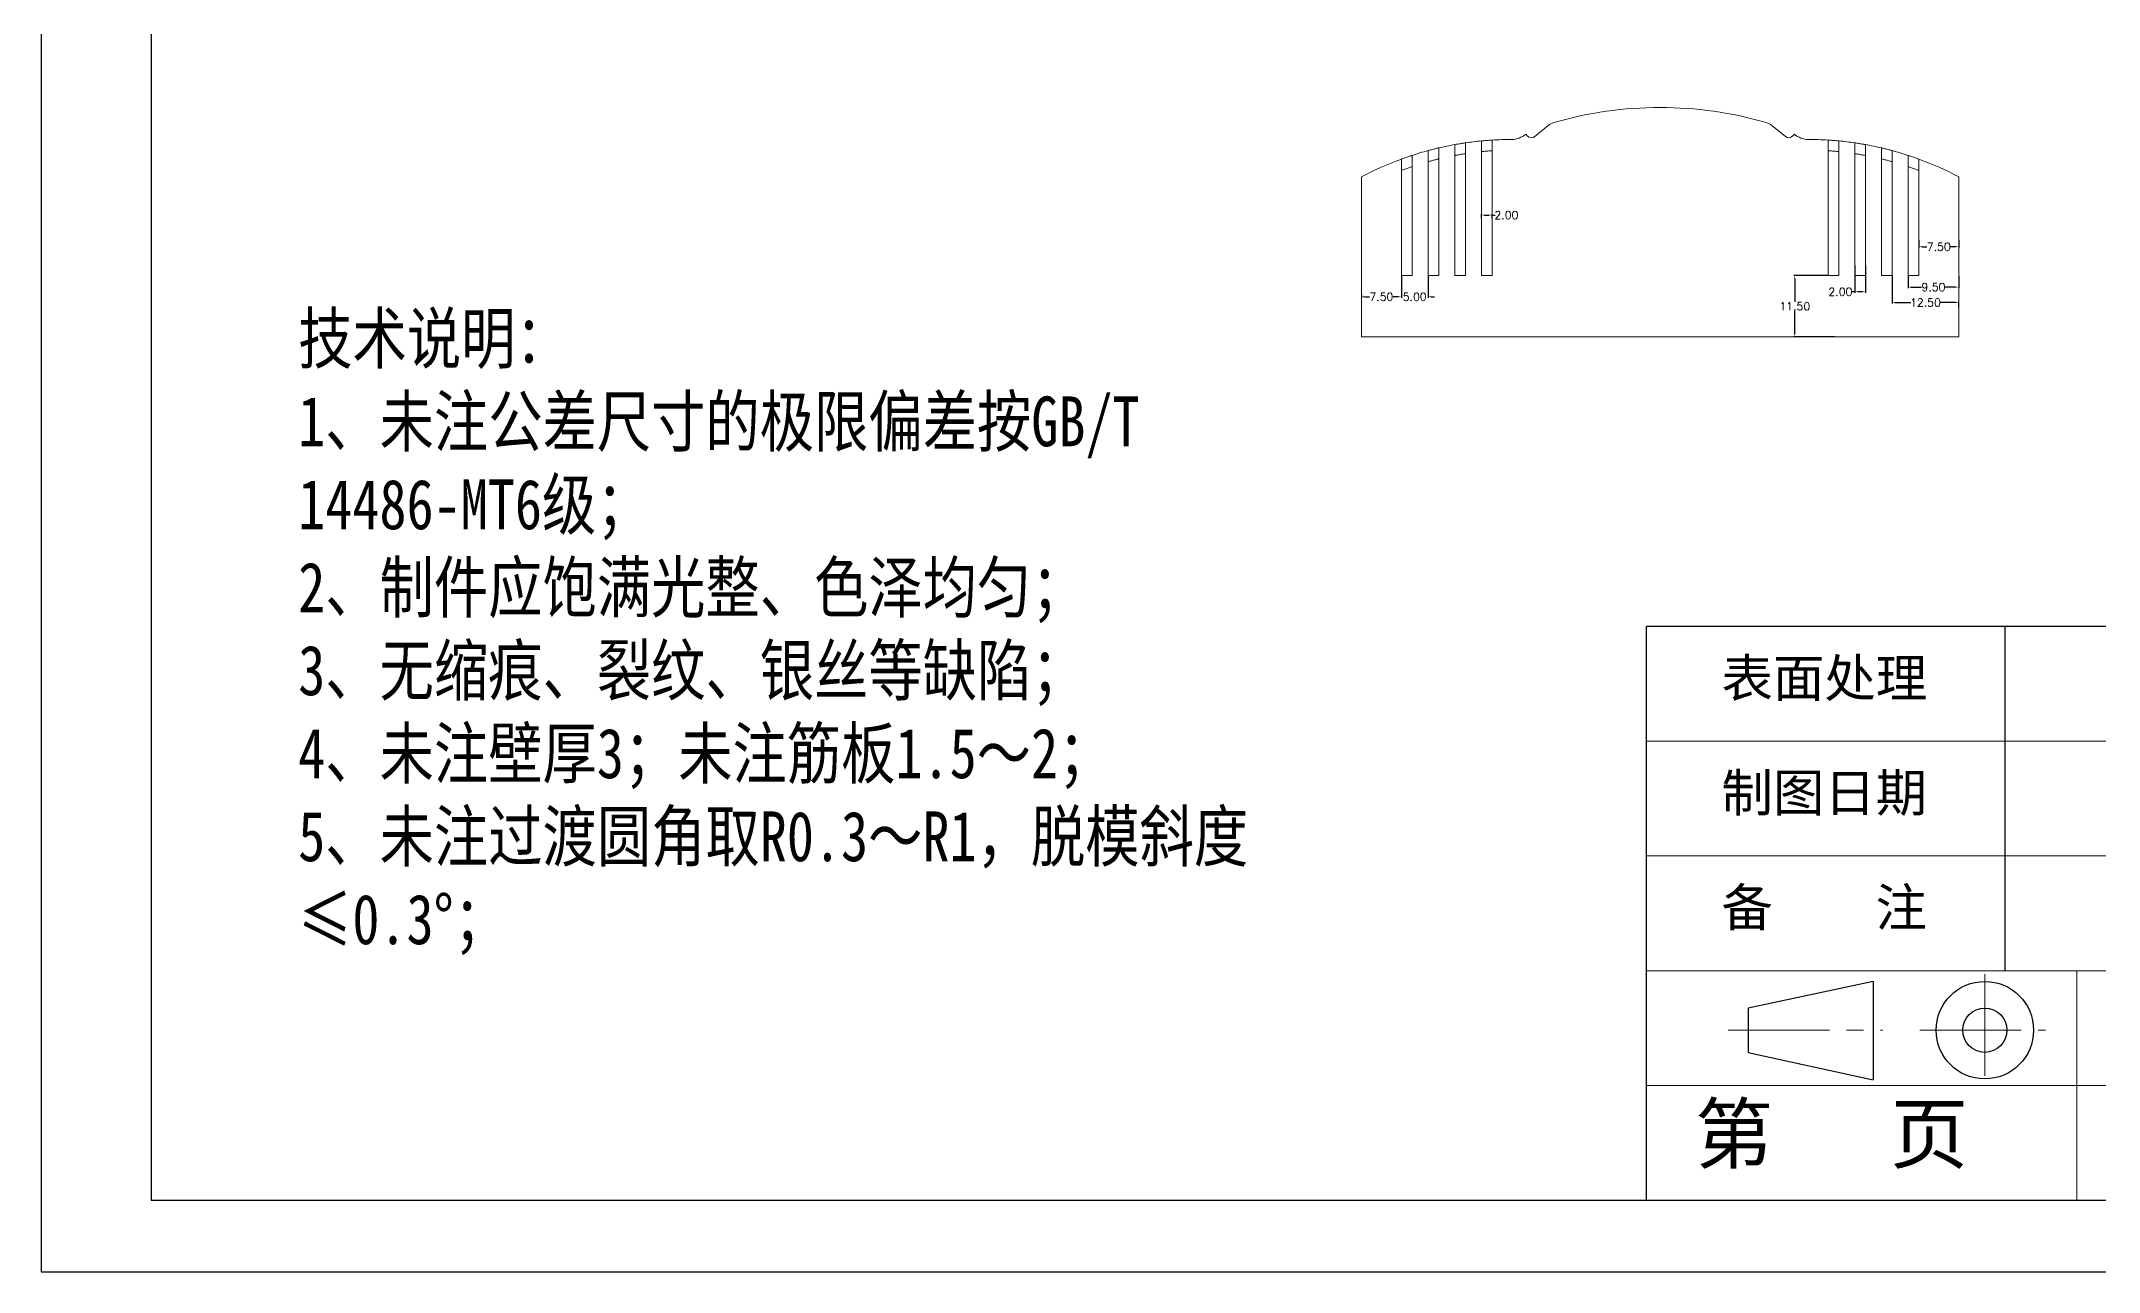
# Model space of a CAD drawing. Header units: inches. Extents: x 1153 to 3231, y 573 to 1137.
# Drawn here: x 1152.9 to 1538.7, y 573 to 803.6 of the extents above; entities that cross this region are included whole.
import ezdxf

# ---------------------------------------------------------------- set-up
doc = ezdxf.new("R2010")
doc.units = ezdxf.units.IN
doc.linetypes.add('CENTER2', pattern=[28.575, 19.05, -3.175, 3.175, -3.175])
doc.layers.add('文字', color=81, linetype='Continuous')
for name, color, linetype, lineweight in [('粗实线', 7, 'Continuous', 30), ('细实线', 3, 'Continuous', 9), ('细点划线', 2, 'CENTER2', 9)]:
    doc.layers.add(name, color=color, linetype=linetype, lineweight=lineweight)
doc.styles.get("Standard").update_dxf_attribs({"font": 'txt', "bigfont": 'gbcbig.shx'})
doc.styles.add('宋体', font='', dxfattribs={"width": 0.8, "height": 3.5})
doc.styles.get('宋体').set_extended_font_data('SimSun')
doc.dimstyles.new('2', dxfattribs={"dimtxt": 1.5, "dimasz": 0.6, "dimexe": 0.18, "dimexo": 0.0625, "dimgap": 0.09, "dimtad": 0, "dimtih": 1, "dimtoh": 1, "dimzin": 0, "dimdsep": 46, "dimtxsty": 'Standard', "dimcen": 0, "dimadec": 0, "dimazin": 2, "dimtfac": 1, "dimtofl": 0, "dimtmove": 0, "dimatfit": 3, "dimfxl": 1, "dimtolj": 1, "dimtzin": 0, "dimarcsym": 0})

# ---------------------------------------------------------------- blocks, each defined once
blk = doc.blocks.new('*D145')
at = {"color": 0, "lineweight": -2}
for p, q in [((1504.91, 766.33), (1504.91, 764.89)), ((1505.51, 765.07), (1506.45, 765.07)), ((1511.81, 765.07), (1510.88, 765.07)), ((1512.41, 766.33), (1512.41, 764.89))]:
    blk.add_line(p, q, dxfattribs=at)
at = {"color": 0}
for points in [[(1505.51, 765.17), (1505.51, 764.97), (1504.91, 765.07)], [(1511.81, 765.17), (1511.81, 764.97), (1512.41, 765.07)]]:
    blk.add_solid(points, dxfattribs=at)
at = {"layer": 'Defpoints', "color": 0}
for p in [(1504.91, 766.39), (1512.41, 766.39), (1512.41, 765.07)]:
    blk.add_point(p, dxfattribs=at)
at = {"color": 0, "insert": (1508.66, 765.07), "char_height": 1.5, "attachment_point": 5}
blk.add_mtext('\\A1;7.50', dxfattribs=at)
blk = doc.blocks.new('*D146')
at = {"color": 0, "lineweight": -2}
for p, q in [((1502.91, 759.6), (1502.91, 757.33)), ((1503.51, 757.51), (1505.45, 757.51)), ((1511.81, 757.51), (1509.88, 757.51)), ((1512.41, 759.6), (1512.41, 757.33))]:
    blk.add_line(p, q, dxfattribs=at)
at = {"color": 0}
for points in [[(1503.51, 757.61), (1503.51, 757.41), (1502.91, 757.51)], [(1511.81, 757.61), (1511.81, 757.41), (1512.41, 757.51)]]:
    blk.add_solid(points, dxfattribs=at)
at = {"layer": 'Defpoints', "color": 0}
for p in [(1502.91, 759.67), (1512.41, 759.67), (1512.41, 757.51)]:
    blk.add_point(p, dxfattribs=at)
at = {"color": 0, "insert": (1507.66, 757.51), "char_height": 1.5, "attachment_point": 5}
blk.add_mtext('\\A1;9.50', dxfattribs=at)
blk = doc.blocks.new('*D147')
at = {"color": 0, "lineweight": -2}
for p, q in [((1499.91, 759.6), (1499.91, 754.43)), ((1500.51, 754.61), (1503.45, 754.61)), ((1511.81, 754.61), (1508.88, 754.61)), ((1512.41, 753.74), (1512.41, 754.79))]:
    blk.add_line(p, q, dxfattribs=at)
at = {"color": 0}
for points in [[(1500.51, 754.71), (1500.51, 754.51), (1499.91, 754.61)], [(1511.81, 754.71), (1511.81, 754.51), (1512.41, 754.61)]]:
    blk.add_solid(points, dxfattribs=at)
at = {"layer": 'Defpoints', "color": 0}
for p in [(1499.91, 759.67), (1512.41, 754.61), (1512.41, 753.67)]:
    blk.add_point(p, dxfattribs=at)
at = {"color": 0, "insert": (1506.16, 754.61), "char_height": 1.5, "attachment_point": 5}
blk.add_mtext('\\A1;12.50', dxfattribs=at)
blk = doc.blocks.new('*D148')
at = {"color": 0, "lineweight": -2}
for p, q in [((1492.91, 761.53), (1492.91, 756.45)), ((1494.91, 761.53), (1494.91, 756.45)), ((1492.91, 756.63), (1492.31, 756.63)), ((1494.31, 756.63), (1493.51, 756.63))]:
    blk.add_line(p, q, dxfattribs=at)
at = {"color": 0}
for points in [[(1493.51, 756.73), (1493.51, 756.53), (1492.91, 756.63)], [(1494.31, 756.73), (1494.31, 756.53), (1494.91, 756.63)]]:
    blk.add_solid(points, dxfattribs=at)
at = {"layer": 'Defpoints', "color": 0}
for p in [(1492.91, 761.6), (1494.91, 761.6), (1492.91, 756.63)]:
    blk.add_point(p, dxfattribs=at)
at = {"color": 0, "insert": (1490.22, 756.63), "char_height": 1.5, "attachment_point": 5}
blk.add_mtext('\\A1;2.00', dxfattribs=at)
blk = doc.blocks.new('*D149')
at = {"color": 0, "lineweight": -2}
for p, q in [((1487.85, 759.67), (1481.48, 759.67)), ((1481.66, 759.07), (1481.66, 754.76)), ((1481.66, 748.77), (1481.66, 753.08)), ((1489.14, 748.17), (1481.48, 748.17))]:
    blk.add_line(p, q, dxfattribs=at)
at = {"color": 0}
for points in [[(1481.56, 759.07), (1481.76, 759.07), (1481.66, 759.67)], [(1481.56, 748.77), (1481.76, 748.77), (1481.66, 748.17)]]:
    blk.add_solid(points, dxfattribs=at)
at = {"layer": 'Defpoints', "color": 0}
for p in [(1481.66, 759.67), (1487.91, 759.67), (1489.2, 748.17)]:
    blk.add_point(p, dxfattribs=at)
at = {"color": 0, "insert": (1481.66, 753.92), "char_height": 1.5, "attachment_point": 5}
blk.add_mtext('\\A1;11.50', dxfattribs=at)
blk = doc.blocks.new('*D151')
at = {"color": 0, "lineweight": -2}
for p, q in [((1407.91, 759.6), (1407.91, 755.52)), ((1400.41, 756.08), (1400.41, 755.52)), ((1401.01, 755.7), (1401.95, 755.7)), ((1407.31, 755.7), (1406.38, 755.7))]:
    blk.add_line(p, q, dxfattribs=at)
at = {"color": 0}
for points in [[(1401.01, 755.8), (1401.01, 755.6), (1400.41, 755.7)], [(1407.31, 755.8), (1407.31, 755.6), (1407.91, 755.7)]]:
    blk.add_solid(points, dxfattribs=at)
at = {"layer": 'Defpoints', "color": 0}
for p in [(1400.41, 756.15), (1407.91, 759.67), (1407.91, 755.7)]:
    blk.add_point(p, dxfattribs=at)
at = {"color": 0, "insert": (1404.16, 755.7), "char_height": 1.5, "attachment_point": 5}
blk.add_mtext('\\A1;7.50', dxfattribs=at)
blk = doc.blocks.new('*D152')
at = {"color": 0, "lineweight": -2}
for p, q in [((1407.91, 759.54), (1407.91, 755.52)), ((1412.91, 759.6), (1412.91, 755.52)), ((1407.31, 755.7), (1406.71, 755.7)), ((1413.51, 755.7), (1414.11, 755.7))]:
    blk.add_line(p, q, dxfattribs=at)
at = {"color": 0}
for points in [[(1407.31, 755.8), (1407.31, 755.6), (1407.91, 755.7)], [(1413.51, 755.8), (1413.51, 755.6), (1412.91, 755.7)]]:
    blk.add_solid(points, dxfattribs=at)
at = {"layer": 'Defpoints', "color": 0}
for p in [(1407.91, 759.6), (1412.91, 759.67), (1412.91, 755.7)]:
    blk.add_point(p, dxfattribs=at)
at = {"color": 0, "insert": (1410.41, 755.7), "char_height": 1.5, "attachment_point": 5}
blk.add_mtext('\\A1;5.00', dxfattribs=at)
blk = doc.blocks.new('*D153')
at = {"color": 0, "lineweight": -2}
for p, q in [((1422.91, 770.46), (1422.91, 771.19)), ((1423.51, 771.01), (1424.31, 771.01)), ((1424.91, 770.46), (1424.91, 771.19)), ((1424.91, 771.01), (1425.51, 771.01))]:
    blk.add_line(p, q, dxfattribs=at)
at = {"color": 0}
for points in [[(1423.51, 771.11), (1423.51, 770.91), (1422.91, 771.01)], [(1424.31, 771.11), (1424.31, 770.91), (1424.91, 771.01)]]:
    blk.add_solid(points, dxfattribs=at)
at = {"layer": 'Defpoints', "color": 0}
for p in [(1422.91, 770.39), (1424.91, 771.01), (1424.91, 770.39)]:
    blk.add_point(p, dxfattribs=at)
at = {"color": 0, "insert": (1427.6, 771.01), "char_height": 1.5, "attachment_point": 5}
blk.add_mtext('\\A1;2.00', dxfattribs=at)

msp = doc.modelspace()

# ---------------------------------------------------------------- linework, layer by layer
for p, q in [((1152.911, 1137.308), (1152.911, 572.957)), ((1173.564, 1123.871), (1173.564, 586.394)), ((1152.911, 834.23), (1152.911, 572.957)), ((1615.142, 693.889), (1453.898, 693.889)), ((1453.898, 586.394), (1453.898, 693.889)), ((1521.083, 629.392), (1521.083, 693.889)), ((1173.564, 586.394), (1937.628, 586.394)), ((1152.911, 572.957), (1951.065, 572.957)), ((1152.911, 572.957), (1522.427, 572.957))]:
    msp.add_line(p, q)
at = {"color": 7, "linetype": 'Continuous', "lineweight": 15}
for p, q in [((1435.444, 787.787), (1432.92, 785.735)), ((1477.378, 787.787), (1479.902, 785.735)), ((1412.911, 783.09), (1412.911, 759.666)), ((1414.911, 759.666), (1414.911, 783.594)), ((1417.911, 784.217), (1417.911, 759.666)), ((1419.911, 759.666), (1419.911, 784.544)), ((1422.911, 784.908), (1422.911, 759.666)), ((1424.911, 759.666), (1424.911, 785.067)), ((1431.582, 785.804), (1431.22, 786.166)), ((1481.24, 785.804), (1481.602, 786.166)), ((1487.911, 759.666), (1487.911, 785.067)), ((1489.911, 784.908), (1489.911, 759.666)), ((1492.911, 759.666), (1492.911, 784.544)), ((1494.911, 784.217), (1494.911, 759.666)), ((1497.911, 759.666), (1497.911, 783.594)), ((1499.911, 783.09), (1499.911, 759.666)), ((1407.911, 781.503), (1407.911, 759.666)), ((1409.911, 759.666), (1409.911, 782.195)), ((1502.911, 759.666), (1502.911, 782.195)), ((1504.911, 781.503), (1504.911, 759.666)), ((1400.411, 748.166), (1400.411, 778.166)), ((1512.411, 748.166), (1512.411, 778.166)), ((1409.911, 759.666), (1407.911, 759.666)), ((1414.911, 759.666), (1412.911, 759.666)), ((1419.911, 759.666), (1417.911, 759.666)), ((1424.911, 759.666), (1422.911, 759.666)), ((1489.911, 759.666), (1487.911, 759.666)), ((1494.911, 759.666), (1492.911, 759.666)), ((1499.911, 759.666), (1497.911, 759.666)), ((1504.911, 759.666), (1502.911, 759.666)), ((1400.411, 748.166), (1512.411, 748.166))]:
    msp.add_line(p, q, dxfattribs=at)
for centre, radius, start, end in [((1456.411, 719.625), 71.542, 73.84125, 106.15875), ((1437.336, 785.459), 3, 106.15875, 129.10035), ((1475.486, 785.459), 3, 50.89965, 73.84125), ((1428.696, 724.685), 60.501, 105.12418, 108.08924), ((1428.696, 724.685), 60.501, 100.26892, 103.17079), ((1428.696, 724.685), 60.501, 95.4873, 98.34951), ((1428.696, 724.685), 60.501, 90.08955, 93.58722), ((1428.596, 789.186), 4, 270.08955, 310.99435), ((1432.289, 786.511), 1, 225, 309.10035), ((1480.533, 786.511), 1, 230.89965, 315), ((1484.226, 789.186), 4, 229.00565, 269.91045), ((1484.126, 724.685), 60.501, 86.41278, 89.91045), ((1484.126, 724.685), 60.501, 81.65049, 84.5127), ((1484.126, 724.685), 60.501, 76.82921, 79.73108), ((1484.126, 724.685), 60.501, 71.91076, 74.87582), ((1428.696, 724.685), 60.501, 110.09363, 117.87345), ((1484.126, 724.685), 60.501, 62.12655, 69.90637)]:
    msp.add_arc(centre, radius, start, end, dxfattribs=at)
for points in [[(1412.911, 783.09), (1412.911, 783.09), (1412.938, 783.097), (1413.04, 783.125), (1413.115, 783.145), (1413.303, 783.195), (1413.413, 783.224), (1413.653, 783.286), (1413.782, 783.319), (1414.039, 783.383), (1414.169, 783.416), (1414.408, 783.474), (1414.52, 783.501), (1414.705, 783.546), (1414.781, 783.564), (1414.884, 783.588), (1414.911, 783.594), (1414.911, 783.594)], [(1417.911, 784.217), (1417.911, 784.217), (1417.937, 784.221), (1418.039, 784.24), (1418.113, 784.253), (1418.3, 784.286), (1418.41, 784.305), (1418.651, 784.346), (1418.781, 784.368), (1419.04, 784.41), (1419.171, 784.431), (1419.411, 784.469), (1419.523, 784.486), (1419.708, 784.514), (1419.783, 784.526), (1419.884, 784.541), (1419.911, 784.544), (1419.911, 784.544)], [(1422.911, 784.908), (1422.911, 784.908), (1422.937, 784.911), (1423.038, 784.92), (1423.111, 784.927), (1423.298, 784.944), (1423.408, 784.954), (1423.65, 784.975), (1423.781, 784.986), (1424.041, 785.006), (1424.173, 785.016), (1424.413, 785.034), (1424.525, 785.042), (1424.71, 785.054), (1424.784, 785.059), (1424.885, 785.065), (1424.911, 785.067), (1424.911, 785.067)], [(1487.911, 785.067), (1487.911, 785.067), (1487.937, 785.065), (1488.038, 785.059), (1488.111, 785.054), (1488.298, 785.042), (1488.408, 785.034), (1488.651, 785.016), (1488.782, 785.006), (1489.042, 784.986), (1489.174, 784.975), (1489.414, 784.954), (1489.525, 784.944), (1489.71, 784.927), (1489.784, 784.92), (1489.885, 784.911), (1489.911, 784.908), (1489.911, 784.908)], [(1492.911, 784.544), (1492.911, 784.544), (1492.937, 784.541), (1493.039, 784.526), (1493.113, 784.514), (1493.301, 784.486), (1493.411, 784.469), (1493.653, 784.431), (1493.783, 784.41), (1494.042, 784.368), (1494.173, 784.346), (1494.412, 784.305), (1494.524, 784.285), (1494.708, 784.253), (1494.783, 784.24), (1494.884, 784.221), (1494.911, 784.217), (1494.911, 784.217)], [(1497.911, 783.594), (1497.911, 783.594), (1497.938, 783.588), (1498.041, 783.564), (1498.116, 783.546), (1498.304, 783.501), (1498.415, 783.474), (1498.656, 783.415), (1498.785, 783.383), (1499.042, 783.318), (1499.171, 783.285), (1499.409, 783.223), (1499.521, 783.194), (1499.706, 783.145), (1499.782, 783.125), (1499.884, 783.097), (1499.911, 783.09), (1499.911, 783.09)], [(1407.911, 781.503), (1407.911, 781.503), (1407.939, 781.513), (1408.043, 781.551), (1408.12, 781.579), (1408.308, 781.647), (1408.418, 781.686), (1408.656, 781.77), (1408.783, 781.815), (1409.037, 781.903), (1409.165, 781.947), (1409.403, 782.027), (1409.514, 782.064), (1409.701, 782.126), (1409.779, 782.152), (1409.883, 782.186), (1409.911, 782.195), (1409.911, 782.195)], [(1407.911, 779.369), (1407.911, 779.369), (1407.939, 779.379), (1408.044, 779.419), (1408.12, 779.448), (1408.309, 779.518), (1408.419, 779.559), (1408.656, 779.646), (1408.783, 779.692), (1409.037, 779.784), (1409.165, 779.829), (1409.402, 779.912), (1409.514, 779.951), (1409.701, 780.016), (1409.778, 780.042), (1409.883, 780.078), (1409.911, 780.087), (1409.911, 780.087)], [(1412.911, 781.016), (1412.911, 781.016), (1412.938, 781.023), (1413.041, 781.052), (1413.116, 781.073), (1413.304, 781.124), (1413.414, 781.154), (1413.653, 781.219), (1413.782, 781.253), (1414.039, 781.32), (1414.168, 781.353), (1414.407, 781.414), (1414.519, 781.442), (1414.705, 781.488), (1414.781, 781.507), (1414.884, 781.532), (1414.911, 781.538), (1414.911, 781.538)], [(1417.911, 782.183), (1417.911, 782.183), (1417.937, 782.188), (1418.039, 782.207), (1418.113, 782.22), (1418.3, 782.255), (1418.41, 782.274), (1418.651, 782.317), (1418.781, 782.339), (1419.04, 782.383), (1419.171, 782.405), (1419.411, 782.444), (1419.523, 782.462), (1419.708, 782.491), (1419.783, 782.503), (1419.884, 782.518), (1419.911, 782.522), (1419.911, 782.522)], [(1422.911, 782.899), (1422.911, 782.899), (1422.937, 782.901), (1423.038, 782.911), (1423.111, 782.918), (1423.298, 782.936), (1423.408, 782.946), (1423.65, 782.968), (1423.781, 782.979), (1424.041, 783), (1424.173, 783.011), (1424.413, 783.029), (1424.525, 783.037), (1424.71, 783.05), (1424.784, 783.055), (1424.885, 783.061), (1424.911, 783.063), (1424.911, 783.063)], [(1487.911, 783.063), (1487.911, 783.063), (1487.937, 783.061), (1488.038, 783.055), (1488.111, 783.05), (1488.298, 783.037), (1488.408, 783.029), (1488.651, 783.01), (1488.782, 783), (1489.042, 782.979), (1489.174, 782.968), (1489.414, 782.946), (1489.525, 782.936), (1489.71, 782.919), (1489.784, 782.911), (1489.885, 782.901), (1489.911, 782.899), (1489.911, 782.899)], [(1492.911, 782.522), (1492.911, 782.522), (1492.937, 782.518), (1493.039, 782.503), (1493.113, 782.491), (1493.301, 782.462), (1493.411, 782.444), (1493.653, 782.405), (1493.783, 782.383), (1494.042, 782.339), (1494.173, 782.317), (1494.412, 782.274), (1494.524, 782.254), (1494.708, 782.221), (1494.783, 782.207), (1494.884, 782.188), (1494.911, 782.183), (1494.911, 782.183)], [(1497.911, 781.538), (1497.911, 781.538), (1497.938, 781.532), (1498.041, 781.507), (1498.116, 781.488), (1498.305, 781.441), (1498.415, 781.414), (1498.656, 781.353), (1498.785, 781.319), (1499.042, 781.252), (1499.171, 781.218), (1499.409, 781.154), (1499.52, 781.124), (1499.705, 781.073), (1499.781, 781.052), (1499.884, 781.023), (1499.911, 781.016), (1499.911, 781.016)], [(1502.911, 782.195), (1502.911, 782.195), (1502.939, 782.186), (1503.044, 782.152), (1503.12, 782.127), (1503.31, 782.064), (1503.421, 782.027), (1503.66, 781.946), (1503.787, 781.902), (1504.041, 781.814), (1504.169, 781.769), (1504.405, 781.686), (1504.516, 781.646), (1504.702, 781.579), (1504.779, 781.551), (1504.883, 781.513), (1504.911, 781.503), (1504.911, 781.503)], [(1502.911, 780.087), (1502.911, 780.087), (1502.939, 780.078), (1503.044, 780.042), (1503.121, 780.016), (1503.311, 779.95), (1503.422, 779.912), (1503.66, 779.828), (1503.788, 779.783), (1504.041, 779.691), (1504.169, 779.645), (1504.405, 779.559), (1504.515, 779.517), (1504.701, 779.448), (1504.779, 779.419), (1504.883, 779.379), (1504.911, 779.369), (1504.911, 779.369)]]:
    msp.add_open_spline(points, degree=3, knots=[0, 0, 0, 0, 0.125, 0.125, 0.25, 0.25, 0.375, 0.375, 0.5, 0.5, 0.625, 0.625, 0.75, 0.75, 0.875, 0.875, 1, 1, 1, 1], dxfattribs=at)
at = {"layer": '粗实线', "color": 7}
for p, q in [((1496.389, 627.38), (1472.898, 622.401)), ((1496.389, 627.38), (1496.389, 608.97)), ((1472.898, 622.401), (1472.898, 614.094)), ((1472.898, 614.094), (1496.389, 608.97))]:
    msp.add_line(p, q, dxfattribs=at)
for radius in [9.133, 4.154]:
    msp.add_circle((1517.296, 618.248), radius, dxfattribs=at)
at = {"layer": '细实线', "color": 7}
for p, q in [((1615.142, 672.39), (1453.898, 672.39)), ((1615.142, 650.891), (1453.898, 650.891)), ((1937.628, 629.392), (1453.898, 629.392)), ((1534.52, 629.392), (1534.52, 586.394)), ((1615.142, 607.893), (1453.898, 607.893))]:
    msp.add_line(p, q, dxfattribs=at)
at = {"layer": '细点划线', "color": 7}
for p, q in [((1517.296, 628.761), (1517.296, 607.893)), ((1469.152, 618.248), (1498.188, 618.248)), ((1505.081, 618.248), (1528.686, 618.248))]:
    msp.add_line(p, q, dxfattribs=at)

# ---------------------------------------------------------------- texts
at = {"char_height": 7.07034, "width": 4018.42848, "attachment_point": 1}
for s, insert in [('{\\fSimHei|b0|i0|c134|p49;表面处理}', (1467.92, 687.788)), ('{\\fSimHei|b0|i0|c134|p49;制图日期}', (1467.92, 666.289)), ('{\\fSimHei|b0|i0|c134|p49;备    注}', (1467.92, 644.79))]:
    msp.add_mtext(s, dxfattribs=dict(at, insert=insert))
at = {"layer": '文字', "color": 0, "insert": (1201.1, 752.572), "char_height": 8.39808, "width": 189.16174, "attachment_point": 1, "style": '宋体'}
msp.add_mtext('{\\H1.111x;技术说明：\\P1、未注公差尺寸的极限偏差按GB/T 14486-MT6级；\\P2、制件应饱满光整、色泽均匀；\\P3、无缩痕、裂纹、银丝等缺陷；\\P4、未注壁厚3；未注筋板1.5～2；\\P5、未注过渡圆角取R0.3～R1，脱模斜度≤0.3%%D；}', dxfattribs=at)
at = {"layer": '细实线', "color": 7, "insert": (1462.944, 604.198), "char_height": 10.74954, "width": 80.62157, "attachment_point": 1}
msp.add_mtext('{\\fSimSun|b0|i0|c134|p54;第   页}', dxfattribs=at)

# ---------------------------------------------------------------- dimensions: what is measured, and where the dimension line sits
for base, p1, p2, picture, middle in [((1424.911, 771.005), (1422.911, 770.393), (1424.911, 770.393), '*D153', (1427.601, 771.005)), ((1512.411, 765.07), (1504.911, 766.394), (1512.411, 766.394), '*D145', (1508.661, 765.07)), ((1492.911, 756.631), (1494.911, 761.596), (1492.911, 761.596), '*D148', (1490.221, 756.631)), ((1407.911, 755.699), (1400.411, 756.147), (1407.911, 759.666), '*D151', (1404.161, 755.699)), ((1412.911, 755.699), (1407.911, 759.604), (1412.911, 759.666), '*D152', (1410.411, 755.699)), ((1512.411, 754.61), (1499.911, 759.666), (1512.411, 753.674), '*D147', (1506.161, 754.61)), ((1512.411, 757.514), (1502.911, 759.666), (1512.411, 759.666), '*D146', (1507.661, 757.514))]:
    dim = msp.add_linear_dim(base=base, p1=p1, p2=p2, dimstyle='2')
    dim.commit()
    dim.dimension.update_dxf_attribs({"geometry": picture, "text_midpoint": middle})
dim = msp.add_linear_dim(base=(1481.656, 759.666), p1=(1489.202, 748.166), p2=(1487.911, 759.666), angle=90, dimstyle='2')
dim.commit()
dim.dimension.update_dxf_attribs({"geometry": '*D149', "text_midpoint": (1481.656, 753.916)})

doc.saveas('drawing.dxf')
